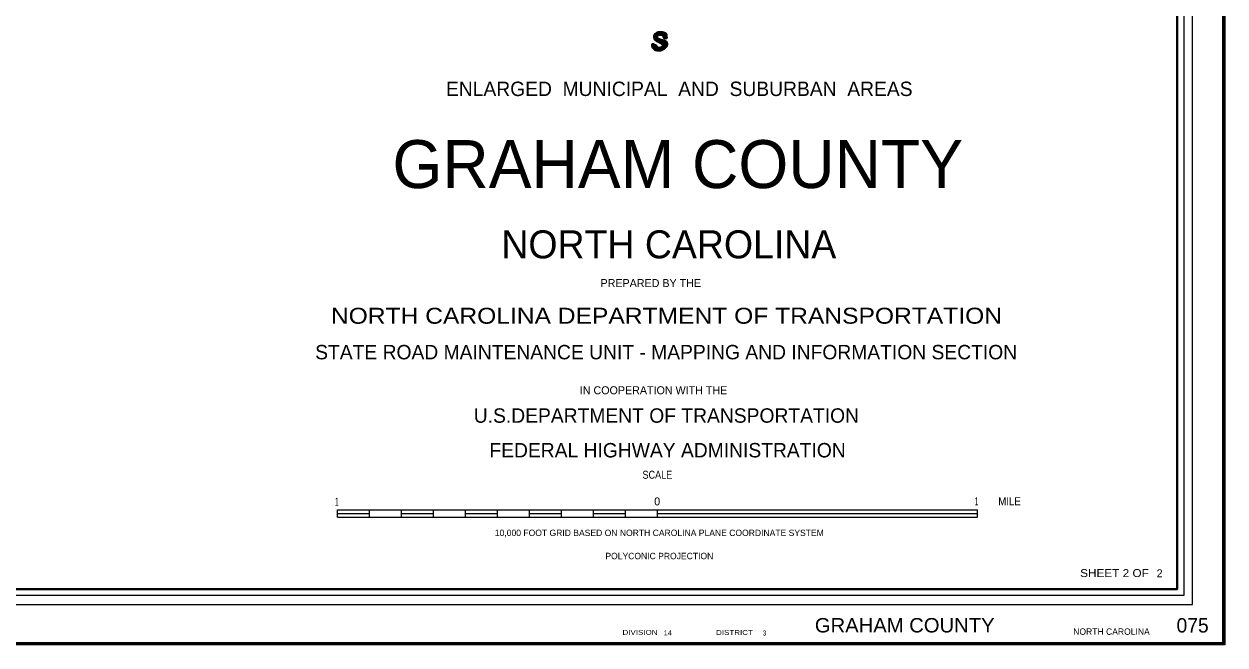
# Model space of a CAD drawing. Extents: x 126828 to 223458, y 159306 to 275482.
# Drawn here: x 199301 to 223458, y 219085 to 231583 of the extents above; entities that cross this region are included whole.
import ezdxf
from ezdxf.enums import TextEntityAlignment as Align

# ---------------------------------------------------------------- set-up
doc = ezdxf.new("R2010")
doc.units = 0
doc.header["$LTSCALE"] = 60
doc.header["$PDMODE"] = 32
doc.header["$PDSIZE"] = 30
doc.layers.add('1', color=7, linetype='Continuous', lineweight=25)
doc.layers.add('20', color=7, linetype='Continuous', lineweight=40)
doc.layers.add('12', color=7, linetype='Continuous')

msp = doc.modelspace()

# ---------------------------------------------------------------- hatches: boundary and pattern name
at = {"layer": '20'}
msp.add_hatch(color=256, dxfattribs=at).paths.add_polyline_path([(211983.2, 231178.47), (211940.62, 231168.38), (211942.86, 231136.99), (211952.95, 231110.08), (211969.76, 231087.66), (211986.56, 231074.2), (212005.61, 231064.11), (212035.86, 231057.38), (212059.39, 231054.02), (212101.97, 231056.26), (212131.1, 231064.11), (212160.23, 231080.93), (212181.52, 231099.99), (212197.21, 231126.9), (212201.69, 231147.08), (212201.69, 231165.02), (212200.57, 231182.96), (212192.73, 231200.9), (212177.04, 231218.83), (212157.99, 231231.17), (212124.38, 231245.74), (212088.52, 231261.44), (212050.43, 231279.38), (212033.62, 231293.95), (212023.54, 231315.26), (212023.54, 231329.83), (212029.14, 231344.41), (212042.59, 231357.86), (212066.12, 231369.07), (212089.65, 231372.44), (212116.54, 231371.32), (212137.82, 231364.59), (212160.23, 231351.13), (212173.68, 231334.32), (212179.28, 231318.62), (212182.64, 231300.68), (212224.1, 231303.48), (212218.5, 231327.03), (212210.65, 231352.82), (212196.09, 231375.24), (212184.88, 231387.57), (212165.84, 231401.03), (212138.95, 231408.88), (212107.57, 231413.36), (212085.16, 231411.12), (212051.55, 231408.88), (212031.38, 231401.03), (212004.49, 231380.85), (211991.04, 231364.03), (211982.08, 231339.36), (211982.08, 231315.82), (211987.68, 231293.39), (212004.49, 231266.48), (212032.5, 231244.06), (212062.75, 231228.36), (212100.85, 231210.43), (212129.98, 231195.85), (212152.39, 231179.03), (212159.11, 231159.97), (212157.99, 231143.15), (212147.91, 231124.09), (212133.34, 231111.76), (212117.66, 231102.79), (212099.73, 231096.06), (212072.84, 231094.94), (212048.19, 231097.19), (212028.02, 231105.03), (212007.85, 231114), (211995.53, 231125.22), (211987.68, 231138.67), (211982.08, 231154.37), (211982.08, 231166.7)])

# ---------------------------------------------------------------- linework, layer by layer
at = {"layer": '1', "lineweight": 13}
msp.add_lwpolyline([(223458.17, 219084.9), (126827.53, 219084.9), (126827.53, 275481.94), (223458.17, 275481.94)], close=True, dxfattribs=at)
at = {"layer": '1'}
msp.add_point((223423.17, 219119.9), dxfattribs=at)
at = {"layer": '20', "lineweight": 13}
for p, q in [((205603.08, 221655.74), (205603.08, 221805.49)), ((205603.08, 221805.49), (212040.46, 221805.49)), ((206246.82, 221655.74), (206246.82, 221805.49)), ((206890.56, 221655.74), (206890.56, 221805.49)), ((207534.3, 221655.74), (207534.3, 221805.49)), ((208178.03, 221655.74), (208178.03, 221805.49)), ((208821.77, 221655.74), (208821.77, 221805.49)), ((209465.51, 221655.74), (209465.51, 221805.49)), ((210109.25, 221655.74), (210109.25, 221805.49)), ((210752.98, 221655.74), (210752.98, 221805.49)), ((211396.72, 221655.74), (211396.72, 221805.49)), ((205603.08, 221730.62), (206246.82, 221730.62)), ((205603.08, 221655.74), (212040.46, 221655.74)), ((206890.56, 221730.62), (207534.3, 221730.62)), ((208178.03, 221730.62), (208821.77, 221730.62)), ((209465.51, 221730.62), (210109.25, 221730.62)), ((210752.98, 221730.62), (211396.72, 221730.62)), ((212040.46, 221730.62), (218477.84, 221730.62))]:
    msp.add_line(p, q, dxfattribs=at)
at = {"layer": '20'}
for points in [[(126862.53, 275446.94), (223423.17, 275446.94), (223423.17, 219119.9), (126862.53, 219119.9)], [(130050.38, 274337.97), (222497.66, 274337.97), (222497.66, 220211.61), (130050.38, 220211.61)]]:
    msp.add_lwpolyline(points, close=True, dxfattribs=at)
at = {"layer": '20', "lineweight": 13}
msp.add_lwpolyline([(129741.19, 274663.44), (129741.19, 219902.33), (129919.74, 220081.01), (129919.74, 274468.61), (222628.27, 274468.61), (222628.27, 220081.01), (129919.74, 220081.01), (129741.19, 219902.33), (222806.85, 219902.33), (222806.85, 274663.44)], close=True, dxfattribs=at)
at = {"layer": '20', "lineweight": 53}
msp.add_lwpolyline([(211983.2, 231178.47), (211940.62, 231168.38), (211942.86, 231136.99), (211952.95, 231110.08), (211969.76, 231087.66), (211986.56, 231074.2), (212005.61, 231064.11), (212035.86, 231057.38), (212059.39, 231054.02), (212101.97, 231056.26), (212131.1, 231064.11), (212160.23, 231080.93), (212181.52, 231099.99), (212197.21, 231126.9), (212201.69, 231147.08), (212201.69, 231165.02), (212200.57, 231182.96), (212192.73, 231200.9), (212177.04, 231218.83), (212157.99, 231231.17), (212124.38, 231245.74), (212088.52, 231261.44), (212050.43, 231279.38), (212033.62, 231293.95), (212023.54, 231315.26), (212023.54, 231329.83), (212029.14, 231344.41), (212042.59, 231357.86), (212066.12, 231369.07), (212089.65, 231372.44), (212116.54, 231371.32), (212137.82, 231364.59), (212160.23, 231351.13), (212173.68, 231334.32), (212179.28, 231318.62), (212182.64, 231300.68), (212224.1, 231303.48), (212218.5, 231327.03), (212210.65, 231352.82), (212196.09, 231375.24), (212184.88, 231387.57), (212165.84, 231401.03), (212138.95, 231408.88), (212107.57, 231413.36), (212085.16, 231411.12), (212051.55, 231408.88), (212031.38, 231401.03), (212004.49, 231380.85), (211991.04, 231364.03), (211982.08, 231339.36), (211982.08, 231315.82), (211987.68, 231293.39), (212004.49, 231266.48), (212032.5, 231244.06), (212062.75, 231228.36), (212100.85, 231210.43), (212129.98, 231195.85), (212152.39, 231179.03), (212159.11, 231159.97), (212157.99, 231143.15), (212147.91, 231124.09), (212133.34, 231111.76), (212117.66, 231102.79), (212099.73, 231096.06), (212072.84, 231094.94), (212048.19, 231097.19), (212028.02, 231105.03), (212007.85, 231114), (211995.53, 231125.22), (211987.68, 231138.67), (211982.08, 231154.37), (211982.08, 231166.7)], close=True, dxfattribs=at)
at = {"layer": '20', "lineweight": 13}
for points in [[(212040.46, 221655.74), (218477.84, 221655.74), (218477.84, 221805.49)], [(212040.46, 221655.74), (212040.46, 221805.49), (218477.84, 221805.49)]]:
    msp.add_lwpolyline(points, dxfattribs=at)

# ---------------------------------------------------------------- texts
at = {"layer": '12'}
for s, height, rotation, p in [('ENLARGED  MUNICIPAL  AND  SUBURBAN  AREAS', 289.7, 0.002, (212480.87, 230133.71)), ('NORTH CAROLINA', 563.3, 0.007, (212270.96, 226866.72)), ('PREPARED BY THE', 161, 0.006, (211908.17, 226288.93)), ('STATE ROAD MAINTENANCE UNIT - MAPPING AND INFORMATION SECTION', 289.7, 0.002, (212217.09, 224834.51)), ('IN COOPERATION WITH THE', 161, 0.007, (211963.85, 224131.17)), ('U.S.DEPARTMENT OF TRANSPORTATION', 289.7, 0.006, (212221.87, 223558.17)), ('FEDERAL HIGHWAY ADMINISTRATION', 289.7, 0.006, (212245.57, 222860.3))]:
    msp.add_text(s, height=height, rotation=rotation, dxfattribs=at).set_placement(p, align=Align.CENTER)
msp.add_text('     GRAHAM COUNTY    ', height=965.6, dxfattribs=at).set_placement((212270.93, 228280.49), align=Align.CENTER)
at = {"layer": '12', "width": 1.15}
msp.add_text('NORTH CAROLINA DEPARTMENT OF TRANSPORTATION', height=321.8, rotation=0.007, dxfattribs=at).set_placement((212223.37, 225550.64), align=Align.CENTER)
at = {"layer": '20'}
for s, height, p in [('S', 350, (211969.54, 231080.91)), (' 3', 100, (214116.95, 219276.15)), ('NORTH CAROLINA', 128.7, (220405.93, 219289.75))]:
    msp.add_text(s, height=height, dxfattribs=at).set_placement(p)
for s, height, width, p in [('SCALE', 161, 0.85, (212040.25, 222430.46)), ('1', 161, 0.5, (205591.6, 221886.13)), ('1', 161, 0.5, (218462.25, 221897.07)), ('MILE', 161, 0.9, (219124.63, 221897.26)), ('SHEET 2 OF', 160.9, 1.1, (221235.53, 220451.92)), ('GRAHAM COUNTY      ', 289.7, 1.05, (217354.99, 219337.2)), ('DIVISION', 100, 1.2, (211691.5, 219288.85)), ('DISTRICT', 100, 1.2, (213591.86, 219286.55))]:
    msp.add_text(s, height=height, dxfattribs=dict(at, width=width)).set_placement(p, align=Align.CENTER)
for s, height, p in [('0', 161, (212036.57, 221894.42)), ('2  ', 160.9, (222203.64, 220448)), ('075', 289.7, (222807.29, 219335.85))]:
    msp.add_text(s, height=height, dxfattribs=at).set_placement(p, align=Align.CENTER)
for s, rotation, p in [('10,000 FOOT GRID BASED ON NORTH CAROLINA PLANE COORDINATE SYSTEM', 359.995, (212079.98, 221277.23)), ('POLYCONIC PROJECTION', 0.001, (212080.14, 220811.46))]:
    msp.add_text(s, height=128.7, rotation=rotation, dxfattribs=at).set_placement(p, align=Align.CENTER)
at = {"layer": '20', "width": 1.1}
msp.add_text('14', height=100, dxfattribs=at).set_placement((212167.23, 219279.61))

doc.saveas('drawing.dxf')
